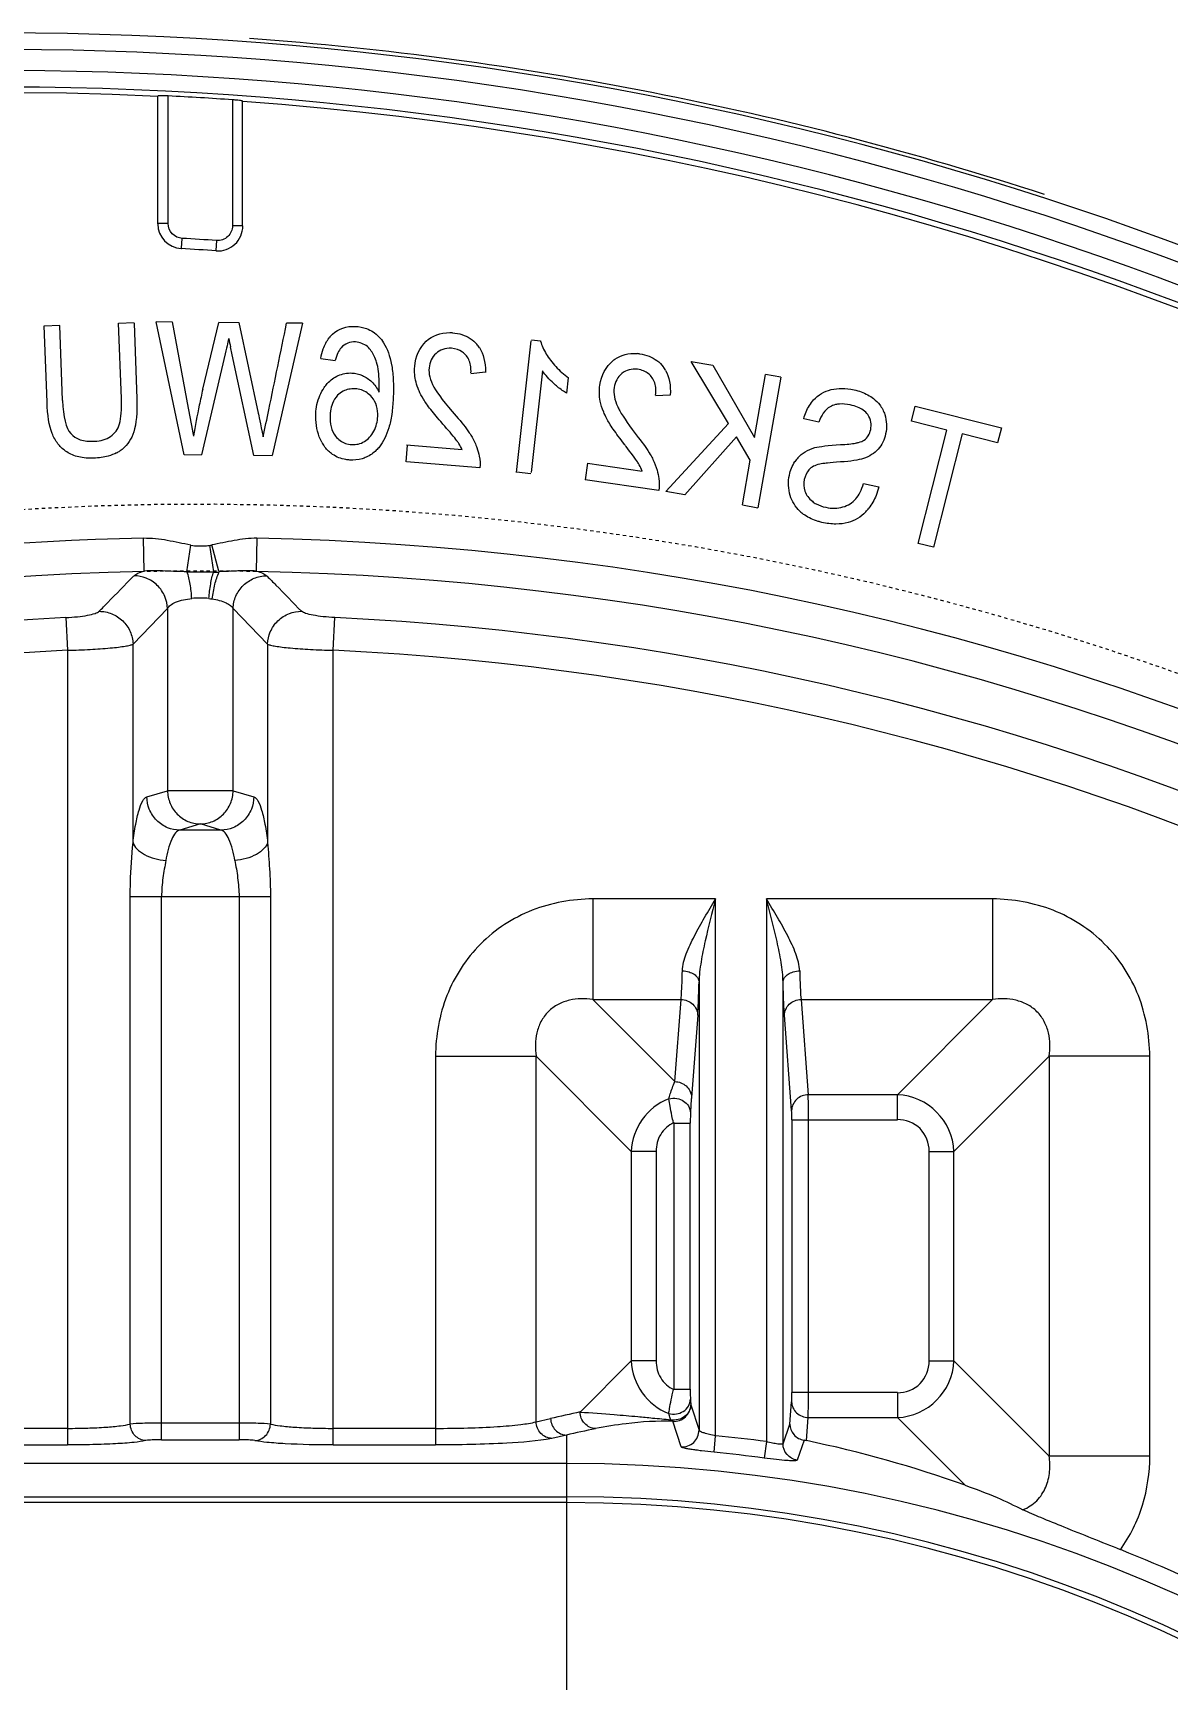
# Model space of a CAD drawing. Header units: millimetres. Extents: x 2432 to 4206, y 1282 to 1824.
# Drawn here: x 3836.16 to 3870.48, y 1602.18 to 1651.94 of the extents above; entities that cross this region are included whole.
import ezdxf

# ---------------------------------------------------------------- set-up
doc = ezdxf.new("R2010")
doc.units = ezdxf.units.MM
doc.linetypes.add('HIDDEN', pattern=[0.2, 0.1, -0.1])
doc.layers.add('21', color=7, linetype='Continuous')

msp = doc.modelspace()

# ---------------------------------------------------------------- linework, layer by layer
at = {"layer": '21', "color": 7, "linetype": 'Continuous'}
for p, q in [((3839.935, 1650.03), (3839.946, 1650.041)), ((3839.935, 1646.178), (3839.935, 1650.03)), ((3840.246, 1646.189), (3840.246, 1650.041)), ((3842.189, 1649.924), (3842.189, 1646.124)), ((3842.489, 1646.124), (3842.489, 1649.888)), ((3842.5, 1649.875), (3842.489, 1649.888)), ((3839.946, 1646.189), (3839.935, 1646.178)), ((3840.246, 1646.189), (3839.946, 1646.189)), ((3840.653, 1645.441), (3840.67, 1645.74)), ((3842.489, 1646.124), (3842.189, 1646.124)), ((3842.5, 1646.111), (3842.489, 1646.124)), ((3840.641, 1645.43), (3840.653, 1645.441)), ((3841.709, 1645.675), (3841.689, 1645.376)), ((3841.689, 1645.376), (3841.7, 1645.364)), ((3839.523, 1635.695), (3839.504, 1636.685)), ((3840.814, 1635.673), (3840.928, 1636.478)), ((3841.621, 1635.673), (3841.507, 1636.474)), ((3841.777, 1635.69), (3841.567, 1636.49)), ((3842.912, 1635.695), (3842.931, 1636.684)), ((3839.198, 1635.538), (3839.215, 1635.555)), ((3843.22, 1635.555), (3843.237, 1635.538)), ((3837.158, 1634.291), (3837.206, 1633.303)), ((3840.228, 1634.565), (3839.185, 1633.491)), ((3840.228, 1634.565), (3840.228, 1629.062)), ((3842.207, 1629.062), (3842.207, 1634.565)), ((3843.25, 1633.491), (3842.207, 1634.565)), ((3845.229, 1633.303), (3845.277, 1634.291)), ((3837.206, 1633.303), (3837.206, 1609.308)), ((3839.185, 1627.501), (3839.185, 1633.491)), ((3843.25, 1633.491), (3843.25, 1627.501)), ((3845.229, 1609.308), (3845.229, 1633.303)), ((3839.604, 1628.877), (3840.228, 1629.062)), ((3842.207, 1629.062), (3840.228, 1629.062)), ((3842.207, 1629.062), (3842.831, 1628.877)), ((3841.218, 1628.059), (3840.594, 1627.873)), ((3841.841, 1627.873), (3840.594, 1627.873)), ((3841.841, 1627.873), (3841.218, 1628.059)), ((3839.101, 1609.941), (3839.101, 1625.866)), ((3839.101, 1625.866), (3843.334, 1625.866)), ((3840.049, 1609.466), (3840.049, 1625.866)), ((3842.387, 1625.866), (3842.387, 1609.466)), ((3843.334, 1625.866), (3843.334, 1609.941)), ((3853.07, 1625.797), (3853.07, 1622.757)), ((3856.782, 1625.797), (3853.07, 1625.797)), ((3856.782, 1609.587), (3856.782, 1625.797)), ((3858.316, 1625.797), (3858.316, 1609.409)), ((3865.143, 1625.797), (3858.316, 1625.797)), ((3865.143, 1625.797), (3865.143, 1622.757)), ((3856.28, 1623.283), (3856.28, 1609.752)), ((3858.818, 1609.342), (3858.818, 1623.283)), ((3853.07, 1622.757), (3855.549, 1620.278)), ((3853.07, 1622.757), (3855.737, 1622.757)), ((3855.549, 1620.278), (3855.737, 1622.757)), ((3859.36, 1622.757), (3859.579, 1619.884)), ((3859.36, 1622.757), (3865.143, 1622.757)), ((3862.27, 1619.884), (3865.143, 1622.757)), ((3856.24, 1622.281), (3856.051, 1619.803)), ((3859.076, 1619.408), (3858.858, 1622.281)), ((3848.319, 1621.046), (3848.319, 1609.308)), ((3848.319, 1621.046), (3851.36, 1621.046)), ((3851.36, 1610.006), (3851.36, 1621.046)), ((3854.233, 1618.173), (3851.36, 1621.046)), ((3866.853, 1621.046), (3863.98, 1618.173)), ((3866.853, 1621.046), (3866.853, 1608.974)), ((3869.894, 1621.046), (3866.853, 1621.046)), ((3869.894, 1608.974), (3869.894, 1621.046)), ((3862.27, 1619.884), (3859.579, 1619.884)), ((3862.27, 1619.123), (3862.27, 1619.884)), ((3855.514, 1619.041), (3855.514, 1610.979)), ((3855.514, 1619.027), (3856.016, 1619.027)), ((3856.016, 1610.993), (3856.016, 1619.027)), ((3859.082, 1619.123), (3859.082, 1610.897)), ((3859.082, 1619.123), (3862.27, 1619.123)), ((3859.584, 1610.897), (3859.584, 1619.123)), ((3854.233, 1618.173), (3854.233, 1611.847)), ((3854.993, 1618.173), (3854.233, 1618.173)), ((3854.993, 1611.847), (3854.993, 1618.173)), ((3863.22, 1618.173), (3863.22, 1611.847)), ((3863.22, 1618.173), (3863.98, 1618.173)), ((3863.98, 1611.847), (3863.98, 1618.173)), ((3852.687, 1610.301), (3854.233, 1611.847)), ((3854.993, 1611.847), (3854.233, 1611.847)), ((3863.22, 1611.847), (3863.98, 1611.847)), ((3863.98, 1611.847), (3866.853, 1608.974)), ((3855.514, 1610.993), (3856.016, 1610.993)), ((3862.27, 1610.897), (3859.082, 1610.897)), ((3862.27, 1610.897), (3862.27, 1610.137)), ((3856.031, 1610.521), (3856.28, 1609.752)), ((3859.025, 1609.941), (3859.076, 1610.612)), ((3842.387, 1609.967), (3840.049, 1609.967)), ((3851.36, 1610.006), (3851.797, 1610.106)), ((3855.739, 1609.253), (3855.493, 1610.022)), ((3858.818, 1609.342), (3859.025, 1609.941)), ((3859.526, 1609.438), (3859.579, 1610.137)), ((3859.579, 1610.137), (3862.27, 1610.137)), ((3864.315, 1608.091), (3862.27, 1610.137)), ((3837.206, 1609.809), (3834.116, 1609.809)), ((3840.048, 1609.466), (3842.387, 1609.466)), ((3848.319, 1609.809), (3845.229, 1609.809)), ((3852.273, 1609.606), (3851.835, 1609.506)), ((3852.273, 1609.606), (3852.273, 1598.833)), ((3856.733, 1609.088), (3856.782, 1609.587)), ((3858.316, 1609.409), (3858.25, 1608.913)), ((3859.452, 1609.451), (3859.244, 1608.847)), ((3834.113, 1609.308), (3837.206, 1609.308)), ((3845.229, 1609.308), (3848.319, 1609.308)), ((3869.894, 1608.974), (3866.853, 1608.974)), ((3852.273, 1608.75), (3808.053, 1608.75)), ((3808.053, 1607.745), (3852.273, 1607.745)), ((3852.273, 1607.566), (3808.053, 1607.566))]:
    msp.add_line(p, q, dxfattribs=at)
at = {"layer": '21', "color": 2, "linetype": 'Continuous'}
for p, q in [((3840.37, 1643.214), (3839.884, 1643.219)), ((3840.729, 1639.208), (3839.885, 1643.217)), ((3840.37, 1643.217), (3840.849, 1640.618)), ((3841.291, 1641.188), (3841.777, 1643.198)), ((3842.38, 1643.195), (3841.777, 1643.201)), ((3842.38, 1643.198), (3842.963, 1640.468)), ((3836.975, 1643.109), (3836.506, 1643.093)), ((3836.588, 1640.798), (3836.506, 1643.101)), ((3837.056, 1640.841), (3836.975, 1643.109)), ((3839.219, 1643.19), (3838.75, 1643.173)), ((3838.832, 1640.905), (3838.75, 1643.182)), ((3839.219, 1643.182), (3839.301, 1640.896)), ((3844.307, 1643.178), (3843.384, 1639.187)), ((3844.306, 1643.176), (3843.823, 1643.181)), ((3841.967, 1642.251), (3841.253, 1639.208)), ((3842.18, 1642.221), (3842.127, 1642.468)), ((3842.829, 1639.187), (3842.18, 1642.221)), ((3850.766, 1638.667), (3851.214, 1642.65)), ((3851.495, 1642.634), (3851.216, 1642.665)), ((3844.856, 1642.116), (3845.289, 1642.055)), ((3849.39, 1641.665), (3849.831, 1641.708)), ((3851.551, 1641.738), (3851.206, 1638.667)), ((3857.166, 1640.154), (3856.046, 1642.028)), ((3856.046, 1642.028), (3856.692, 1641.913)), ((3856.692, 1641.913), (3857.951, 1639.73)), ((3852.283, 1641.063), (3852.336, 1641.534)), ((3857.951, 1639.73), (3858.289, 1641.63)), ((3858.751, 1641.547), (3858.051, 1637.609)), ((3858.751, 1641.547), (3858.289, 1641.63)), ((3854.967, 1640.996), (3855.409, 1641.013)), ((3859.903, 1640.195), (3859.445, 1640.294)), ((3862.697, 1640.222), (3862.812, 1640.678)), ((3863.769, 1639.951), (3862.697, 1640.222)), ((3862.812, 1640.678), (3865.411, 1640.02)), ((3855.281, 1638.102), (3857.166, 1640.154)), ((3857.408, 1639.749), (3855.85, 1638)), ((3857.829, 1639.043), (3857.408, 1639.749)), ((3862.903, 1636.529), (3863.769, 1639.951)), ((3864.224, 1639.836), (3863.358, 1636.414)), ((3865.296, 1639.564), (3864.224, 1639.836)), ((3865.411, 1640.02), (3865.296, 1639.564)), ((3840.729, 1639.211), (3841.252, 1639.206)), ((3847.465, 1639.5), (3847.424, 1638.992)), ((3847.445, 1639.502), (3849.125, 1639.365)), ((3842.829, 1639.19), (3843.383, 1639.185)), ((3849.661, 1638.81), (3847.445, 1638.99)), ((3852.914, 1638.953), (3852.842, 1638.448)), ((3852.914, 1638.953), (3854.562, 1638.716)), ((3857.589, 1637.691), (3857.829, 1639.043)), ((3850.769, 1638.69), (3851.203, 1638.642)), ((3855.065, 1638.13), (3852.842, 1638.448)), ((3861.251, 1638.338), (3861.709, 1638.239)), ((3855.85, 1638), (3855.281, 1638.102)), ((3857.589, 1637.691), (3858.051, 1637.609)), ((3863.358, 1636.414), (3862.903, 1636.529))]:
    msp.add_line(p, q, dxfattribs=at)
at = {"layer": '21', "color": 7, "linetype": 'Continuous'}
for centre, radius, start, end in [((3835.188, 1549.886), 102.057, 14.96291, 151.82661), ((3835.188, 1549.886), 102.168, 72.02597, 85.77901), ((3835.188, 1549.886), 101.558, 14.96291, 151.63947), ((3835.188, 1549.886), 100.92, 15.05965, 151.44394), ((3835.188, 1549.886), 100.421, 15.05965, 151.60566), ((3835.188, 1549.886), 100.256, 87.28587, 137.0506), ((3835.188, 1549.886), 100.283, 85.99645, 87.10867), ((3835.188, 1549.886), 100.256, 42.93433, 85.81719), ((3840.683, 1646.178), 0.748, 179.9523, 266.7793), ((3835.188, 1549.886), 96.011, 86.10514, 86.72666), ((3841.752, 1646.111), 0.749, 266.0586, 0.0387), ((3835.188, 1549.886), 95.7, 86.09788, 86.73307), ((3841.218, 1549.886), 86.816, 91.13101, 151.13064), ((3841.218, 1549.886), 86.815, 1.1311, 88.87139), ((3841.218, 1549.886), 85.811, 91.12889, 269.34896), ((3841.264, 1656.398), 20.73, 268.7573, 268.9958), ((3841.219, 1653.766), 18.097, 268.9914, 271.0015), ((3841.193, 1655.126), 19.458, 271.008, 271.2612), ((3841.588, 1638.786), 3.129, 270.6668, 271.9446), ((3841.59, 1638.7), 3.042, 271.9477, 273.6227), ((3841.218, 1549.886), 85.811, 1.129, 88.87112), ((3841.213, 1632.249), 2.631, 84.2466, 89.8969), ((3841.218, 1549.886), 84.503, 92.75328, 175.97781), ((3841.218, 1549.886), 84.503, 2.75434, 87.24672), ((3841.218, 1549.886), 83.513, 92.75328, 175.96569), ((3841.218, 1549.886), 83.513, 2.75328, 87.24672), ((3862.188, 1618.092), 1.794, 2.5951, 87.4056), ((3856.02, 1618.097), 1.788, 111.4748, 177.5612), ((3856.02, 1611.923), 1.788, 182.4416, 248.5209), ((3862.188, 1611.928), 1.794, 272.5946, 357.4056), ((3885.178, 1612.298), 29.202, 183.1511, 183.4877), ((3863.371, 1561.653), 49.813, 102.3852, 103.4352), ((3863.375, 1561.557), 49.314, 101.9635, 103.0111), ((3852.273, 1563.956), 45.853, 82.4269, 84.356), ((3859.21, 1607.916), 1.554, 78.2741, 81.0571), ((3852.243, 1574.344), 35.842, 70.3158, 78.2759), ((3852.273, 1563.956), 45.352, 82.427, 84.356), ((3852.273, 1563.956), 44.794, 0, 90), ((3852.273, 1563.956), 43.789, 0, 90), ((3852.273, 1563.956), 43.61, 0, 90), ((3852.273, 1563.956), 45.389, 57.3675, 68.363)]:
    msp.add_arc(centre, radius, start, end, dxfattribs=at)
at = {"layer": '21', "color": 2, "linetype": 'Continuous'}
for centre, radius, start, end in [((3892.78, 1653.363), 51.811, 191.8596, 192.1388), ((3845.901, 1642.113), 1.009, 133.2436, 141.8316), ((3848.731, 1641.593), 1.301, 85.5897, 88.8664), ((3848.838, 1641.927), 0.958, 32.398, 40.2546), ((3854.304, 1640.966), 1.3, 82.095, 85.3733), ((3853.652, 1643.428), 2.306, 216.3446, 222.5506), ((3854.437, 1641.291), 0.954, 29.1505, 36.9592), ((3865.11, 1635.657), 24.451, 168.0742, 170.3244), ((3872.983, 1634.028), 32.49, 167.2698, 168.1329), ((3845.87, 1640.52), 0.678, 55.4888, 71.8401), ((4100.477, 1688.327), 263.975, 190.41232, 190.60042), ((3838.204, 1640.169), 1.026, 298.2131, 304.5564), ((3838.183, 1640.231), 1.089, 303.5933, 309.4013), ((3845.926, 1640.15), 1.183, 208.1591, 214.9733), ((3847.075, 1638.288), 2.319, 32.774, 35.3866), ((3852.624, 1637.875), 2.115, 29.0222, 31.8794), ((3860.021, 1638.439), 1.014, 138.2208, 146.511), ((3860.094, 1638.313), 1.116, 226.6252, 230.2181), ((3860.096, 1638.286), 1.096, 229.2269, 235.6296), ((3860.3, 1638.452), 1.402, 316.3757, 319.5479), ((3860.201, 1638.525), 1.525, 319.8902, 322.2668)]:
    msp.add_arc(centre, radius, start, end, dxfattribs=at)
at = {"layer": '21', "color": 8, "linetype": 'HIDDEN'}
for radius, start, end in [(87.821, 218.45894, 155.70987), (85.811, 88.87112, 91.12889)]:
    msp.add_arc((3841.218, 1549.886), radius, start, end, dxfattribs=at)
at = {"layer": '21', "color": 7, "linetype": 'Continuous'}
for points, knots in [([(3840.246, 1650.041), (3840.209, 1650.043), (3840.14, 1650.046), (3840.059, 1650.047), (3840.005, 1650.047), (3839.977, 1650.046), (3839.959, 1650.044), (3839.949, 1650.043), (3839.946, 1650.041)], [0, 0, 0, 0, 0.370047, 0.688317, 0.812737, 0.907902, 0.970837, 1, 1, 1, 1]), ([(3842.489, 1649.888), (3842.487, 1649.89), (3842.477, 1649.892), (3842.447, 1649.899), (3842.386, 1649.906), (3842.295, 1649.916), (3842.226, 1649.921), (3842.189, 1649.924)], [0, 0, 0, 0, 0.030172, 0.093973, 0.314136, 0.631541, 1, 1, 1, 1]), ([(3840.67, 1645.74), (3840.559, 1645.749), (3840.333, 1645.846), (3840.249, 1646.078), (3840.246, 1646.189)], [0, 0, 0, 0, 0.5, 1, 1, 1, 1]), ([(3842.189, 1646.124), (3842.187, 1646.063), (3842.163, 1645.94), (3842.056, 1645.785), (3841.894, 1645.689), (3841.77, 1645.673), (3841.709, 1645.675)], [0, 0, 0, 0, 0.249892, 0.500004, 0.750098, 1, 1, 1, 1]), ([(3840.928, 1636.478), (3840.811, 1636.503), (3840.575, 1636.548), (3840.222, 1636.622), (3839.865, 1636.675), (3839.624, 1636.683), (3839.504, 1636.685)], [0, 0, 0, 0, 0.24995, 0.50005, 0.749879, 1, 1, 1, 1]), ([(3840.928, 1636.474), (3841.084, 1636.451), (3841.299, 1636.445), (3841.509, 1636.473), (3841.562, 1636.482)], [0, 0, 0, 0, 0.746009, 1, 1, 1, 1]), ([(3842.928, 1636.685), (3842.812, 1636.686), (3842.581, 1636.674), (3842.24, 1636.62), (3841.901, 1636.552), (3841.674, 1636.508), (3841.562, 1636.484)], [0, 0, 0, 0, 0.250029, 0.5, 0.750041, 1, 1, 1, 1]), ([(3838.16, 1634.48), (3838.248, 1634.568), (3838.595, 1634.919), (3838.937, 1635.276), (3839.198, 1635.538)], [0, 0, 0, 0, 0.251109, 1, 1, 1, 1]), ([(3839.215, 1635.554), (3839.247, 1635.586), (3839.35, 1635.642), (3839.457, 1635.677), (3839.523, 1635.695)], [0, 0, 0, 0, 0.395356, 1, 1, 1, 1]), ([(3840.228, 1634.565), (3840.224, 1634.688), (3840.166, 1634.948), (3839.938, 1635.281), (3839.6, 1635.502), (3839.339, 1635.553), (3839.215, 1635.554)], [0, 0, 0, 0, 0.239182, 0.500009, 0.76083, 1, 1, 1, 1]), ([(3840.814, 1635.673), (3840.596, 1635.681), (3840.166, 1635.693), (3839.735, 1635.714), (3839.523, 1635.695)], [0, 0, 0, 0, 0.506921, 1, 1, 1, 1]), ([(3840.959, 1634.867), (3840.951, 1635.013), (3840.923, 1635.285), (3840.861, 1635.554), (3840.814, 1635.673)], [0, 0, 0, 0, 0.532788, 1, 1, 1, 1]), ([(3841.476, 1634.867), (3841.486, 1635.015), (3841.522, 1635.286), (3841.578, 1635.556), (3841.621, 1635.673)], [0, 0, 0, 0, 0.542545, 1, 1, 1, 1]), ([(3841.579, 1634.853), (3841.595, 1635.002), (3841.645, 1635.277), (3841.728, 1635.546), (3841.783, 1635.664)], [0, 0, 0, 0, 0.536206, 1, 1, 1, 1]), ([(3842.912, 1635.695), (3842.725, 1635.712), (3842.347, 1635.699), (3841.97, 1635.683), (3841.779, 1635.677)], [0, 0, 0, 0, 0.495229, 1, 1, 1, 1]), ([(3842.207, 1634.565), (3842.211, 1634.694), (3842.271, 1634.953), (3842.499, 1635.28), (3842.83, 1635.5), (3843.091, 1635.554), (3843.22, 1635.555)], [0, 0, 0, 0, 0.248926, 0.499872, 0.750878, 1, 1, 1, 1]), ([(3842.912, 1635.695), (3842.978, 1635.677), (3843.086, 1635.642), (3843.189, 1635.586), (3843.22, 1635.554)], [0, 0, 0, 0, 0.604724, 1, 1, 1, 1]), ([(3843.237, 1635.538), (3843.324, 1635.45), (3843.672, 1635.099), (3844.014, 1634.743), (3844.275, 1634.48)], [0, 0, 0, 0, 0.250988, 1, 1, 1, 1]), ([(3840.228, 1634.565), (3840.246, 1634.604), (3840.323, 1634.68), (3840.563, 1634.807), (3840.792, 1634.849), (3840.959, 1634.867)], [0, 0, 0, 0, 0.160682, 0.382796, 1, 1, 1, 1]), ([(3841.573, 1634.855), (3841.718, 1634.831), (3841.918, 1634.79), (3842.124, 1634.669), (3842.191, 1634.6), (3842.207, 1634.565)], [0, 0, 0, 0, 0.613621, 0.835674, 1, 1, 1, 1]), ([(3837.158, 1634.291), (3837.275, 1634.298), (3837.494, 1634.313), (3837.788, 1634.353), (3837.991, 1634.399), (3838.106, 1634.443), (3838.147, 1634.466), (3838.16, 1634.48)], [0, 0, 0, 0, 0.340166, 0.640086, 0.865372, 0.945555, 1, 1, 1, 1]), ([(3838.16, 1634.48), (3838.29, 1634.481), (3838.554, 1634.43), (3838.89, 1634.21), (3839.121, 1633.882), (3839.181, 1633.621), (3839.185, 1633.491)], [0, 0, 0, 0, 0.249152, 0.500155, 0.751102, 1, 1, 1, 1]), ([(3843.25, 1633.491), (3843.254, 1633.615), (3843.312, 1633.877), (3843.544, 1634.212), (3843.887, 1634.432), (3844.15, 1634.481), (3844.275, 1634.48)], [0, 0, 0, 0, 0.238993, 0.500004, 0.761012, 1, 1, 1, 1]), ([(3845.277, 1634.291), (3845.16, 1634.298), (3844.941, 1634.312), (3844.648, 1634.356), (3844.425, 1634.4), (3844.312, 1634.453), (3844.275, 1634.48)], [0, 0, 0, 0, 0.340713, 0.639648, 0.867112, 1, 1, 1, 1]), ([(3837.206, 1633.303), (3837.436, 1633.308), (3837.867, 1633.324), (3838.381, 1633.359), (3838.731, 1633.397), (3838.931, 1633.424), (3839.077, 1633.453), (3839.157, 1633.476), (3839.185, 1633.491)], [0, 0, 0, 0, 0.345668, 0.649725, 0.774573, 0.876244, 0.951941, 1, 1, 1, 1]), ([(3843.25, 1633.491), (3843.278, 1633.476), (3843.358, 1633.453), (3843.504, 1633.424), (3843.704, 1633.397), (3844.054, 1633.359), (3844.568, 1633.324), (3844.999, 1633.308), (3845.229, 1633.303)], [0, 0, 0, 0, 0.048059, 0.123756, 0.225427, 0.350275, 0.654332, 1, 1, 1, 1]), ([(3839.185, 1627.501), (3839.206, 1627.685), (3839.251, 1628.012), (3839.348, 1628.438), (3839.446, 1628.718), (3839.549, 1628.861), (3839.604, 1628.877)], [0, 0, 0, 0, 0.378592, 0.67678, 0.883002, 1, 1, 1, 1]), ([(3840.594, 1627.873), (3840.471, 1627.874), (3840.211, 1627.927), (3839.877, 1628.152), (3839.657, 1628.49), (3839.605, 1628.752), (3839.604, 1628.877)], [0, 0, 0, 0, 0.238371, 0.497745, 0.758539, 1, 1, 1, 1]), ([(3840.228, 1629.062), (3840.229, 1628.932), (3840.282, 1628.671), (3840.502, 1628.339), (3840.829, 1628.114), (3841.089, 1628.06), (3841.218, 1628.059)], [0, 0, 0, 0, 0.251053, 0.501814, 0.751484, 1, 1, 1, 1]), ([(3841.218, 1628.059), (3841.346, 1628.06), (3841.606, 1628.114), (3841.933, 1628.339), (3842.153, 1628.67), (3842.206, 1628.932), (3842.207, 1629.062)], [0, 0, 0, 0, 0.248098, 0.497744, 0.748707, 1, 1, 1, 1]), ([(3842.831, 1628.877), (3842.83, 1628.752), (3842.779, 1628.49), (3842.558, 1628.152), (3842.224, 1627.927), (3841.964, 1627.874), (3841.841, 1627.873)], [0, 0, 0, 0, 0.241461, 0.502255, 0.761629, 1, 1, 1, 1]), ([(3842.831, 1628.877), (3842.886, 1628.861), (3842.989, 1628.718), (3843.087, 1628.438), (3843.184, 1628.012), (3843.229, 1627.685), (3843.25, 1627.501)], [0, 0, 0, 0, 0.117014, 0.323234, 0.621414, 1, 1, 1, 1]), ([(3840.594, 1627.873), (3840.546, 1627.864), (3840.444, 1627.778), (3840.282, 1627.473), (3840.213, 1627.177), (3840.175, 1626.956)], [0, 0, 0, 0, 0.141812, 0.35358, 1, 1, 1, 1]), ([(3842.26, 1626.956), (3842.222, 1627.177), (3842.153, 1627.473), (3841.991, 1627.778), (3841.889, 1627.864), (3841.841, 1627.873)], [0, 0, 0, 0, 0.646421, 0.858188, 1, 1, 1, 1]), ([(3839.101, 1625.866), (3839.101, 1626.006), (3839.11, 1626.552), (3839.154, 1627.096), (3839.185, 1627.501)], [0, 0, 0, 0, 0.256066, 1, 1, 1, 1]), ([(3839.185, 1627.501), (3839.204, 1627.429), (3839.305, 1627.283), (3839.536, 1627.116), (3839.84, 1627.005), (3840.063, 1626.965), (3840.175, 1626.956)], [0, 0, 0, 0, 0.187254, 0.430152, 0.714254, 1, 1, 1, 1]), ([(3843.25, 1627.501), (3843.231, 1627.431), (3843.133, 1627.286), (3842.905, 1627.119), (3842.599, 1627.006), (3842.374, 1626.965), (3842.26, 1626.956)], [0, 0, 0, 0, 0.183268, 0.423338, 0.708919, 1, 1, 1, 1]), ([(3843.25, 1627.501), (3843.269, 1627.234), (3843.316, 1626.69), (3843.334, 1626.144), (3843.334, 1625.866)], [0, 0, 0, 0, 0.4901, 1, 1, 1, 1]), ([(3840.175, 1626.956), (3840.146, 1626.783), (3840.078, 1626.423), (3840.048, 1626.057), (3840.049, 1625.866)], [0, 0, 0, 0, 0.479401, 1, 1, 1, 1]), ([(3842.26, 1626.956), (3842.274, 1626.872), (3842.309, 1626.7), (3842.348, 1626.433), (3842.376, 1626.153), (3842.387, 1625.962), (3842.387, 1625.866)], [0, 0, 0, 0, 0.23201, 0.479231, 0.737035, 1, 1, 1, 1]), ([(3853.07, 1625.797), (3852.45, 1625.786), (3851.194, 1625.575), (3849.59, 1624.526), (3848.543, 1622.922), (3848.33, 1621.667), (3848.319, 1621.046)], [0, 0, 0, 0, 0.250129, 0.500013, 0.749892, 1, 1, 1, 1]), ([(3855.777, 1623.623), (3855.782, 1623.799), (3855.89, 1624.167), (3856.141, 1624.696), (3856.449, 1625.244), (3856.67, 1625.611), (3856.782, 1625.797)], [0, 0, 0, 0, 0.219135, 0.466725, 0.72998, 1, 1, 1, 1]), ([(3856.782, 1625.797), (3856.673, 1625.374), (3856.507, 1624.745), (3856.335, 1623.907), (3856.282, 1623.489), (3856.28, 1623.283)], [0, 0, 0, 0, 0.510246, 0.759828, 1, 1, 1, 1]), ([(3858.818, 1623.283), (3858.815, 1623.483), (3858.765, 1623.894), (3858.594, 1624.733), (3858.427, 1625.369), (3858.316, 1625.797)], [0, 0, 0, 0, 0.232898, 0.482425, 1, 1, 1, 1]), ([(3859.32, 1623.623), (3859.315, 1623.798), (3859.209, 1624.166), (3858.958, 1624.695), (3858.649, 1625.243), (3858.428, 1625.611), (3858.316, 1625.797)], [0, 0, 0, 0, 0.218151, 0.466111, 0.729739, 1, 1, 1, 1]), ([(3869.894, 1621.046), (3869.883, 1621.667), (3869.672, 1622.923), (3868.623, 1624.526), (3867.019, 1625.574), (3865.763, 1625.787), (3865.143, 1625.797)], [0, 0, 0, 0, 0.250129, 0.500013, 0.749892, 1, 1, 1, 1]), ([(3855.737, 1622.757), (3855.742, 1622.808), (3855.762, 1623.096), (3855.771, 1623.385), (3855.777, 1623.623)], [0, 0, 0, 0, 0.177155, 1, 1, 1, 1]), ([(3855.777, 1623.623), (3855.845, 1623.622), (3855.969, 1623.604), (3856.128, 1623.532), (3856.243, 1623.427), (3856.278, 1623.331), (3856.28, 1623.283)], [0, 0, 0, 0, 0.305938, 0.560937, 0.784377, 1, 1, 1, 1]), ([(3858.818, 1623.283), (3858.819, 1623.331), (3858.855, 1623.427), (3858.97, 1623.532), (3859.129, 1623.604), (3859.253, 1623.622), (3859.32, 1623.623)], [0, 0, 0, 0, 0.215653, 0.439091, 0.694089, 1, 1, 1, 1]), ([(3859.32, 1623.623), (3859.323, 1623.531), (3859.332, 1623.242), (3859.343, 1622.953), (3859.36, 1622.757)], [0, 0, 0, 0, 0.319203, 1, 1, 1, 1]), ([(3853.07, 1622.757), (3852.839, 1622.79), (3852.472, 1622.789), (3852.016, 1622.625), (3851.712, 1622.404), (3851.491, 1622.1), (3851.328, 1621.644), (3851.326, 1621.278), (3851.36, 1621.046)], [0, 0, 0, 0, 0.243803, 0.370665, 0.499993, 0.629321, 0.756201, 1, 1, 1, 1]), ([(3856.24, 1622.281), (3856.244, 1622.34), (3856.264, 1622.674), (3856.273, 1623.008), (3856.28, 1623.283)], [0, 0, 0, 0, 0.176844, 1, 1, 1, 1]), ([(3858.858, 1622.281), (3858.853, 1622.341), (3858.834, 1622.674), (3858.825, 1623.008), (3858.818, 1623.283)], [0, 0, 0, 0, 0.177336, 1, 1, 1, 1]), ([(3866.853, 1621.046), (3866.887, 1621.278), (3866.885, 1621.644), (3866.722, 1622.1), (3866.501, 1622.404), (3866.197, 1622.625), (3865.741, 1622.789), (3865.374, 1622.79), (3865.143, 1622.757)], [0, 0, 0, 0, 0.243803, 0.370664, 0.499992, 0.629321, 0.7562, 1, 1, 1, 1]), ([(3855.737, 1622.757), (3855.864, 1622.756), (3856.124, 1622.659), (3856.239, 1622.403), (3856.24, 1622.281)], [0, 0, 0, 0, 0.509731, 1, 1, 1, 1]), ([(3858.858, 1622.281), (3858.859, 1622.403), (3858.974, 1622.659), (3859.233, 1622.756), (3859.36, 1622.757)], [0, 0, 0, 0, 0.490264, 1, 1, 1, 1]), ([(3855.365, 1619.761), (3855.38, 1619.81), (3855.434, 1619.985), (3855.496, 1620.157), (3855.549, 1620.278)], [0, 0, 0, 0, 0.278726, 1, 1, 1, 1]), ([(3855.549, 1620.278), (3855.671, 1620.277), (3855.864, 1620.205), (3856.019, 1620.001), (3856.051, 1619.87), (3856.051, 1619.803)], [0, 0, 0, 0, 0.486588, 0.733547, 1, 1, 1, 1]), ([(3856.051, 1619.803), (3856.048, 1619.767), (3856.037, 1619.609), (3856.027, 1619.45), (3856.021, 1619.327)], [0, 0, 0, 0, 0.224687, 1, 1, 1, 1]), ([(3859.579, 1619.884), (3859.452, 1619.883), (3859.193, 1619.786), (3859.078, 1619.53), (3859.076, 1619.408)], [0, 0, 0, 0, 0.509737, 1, 1, 1, 1]), ([(3859.584, 1619.123), (3859.584, 1619.205), (3859.582, 1619.458), (3859.582, 1619.712), (3859.579, 1619.884)], [0, 0, 0, 0, 0.322171, 1, 1, 1, 1]), ([(3855.365, 1619.761), (3855.444, 1619.783), (3855.605, 1619.791), (3855.818, 1619.706), (3855.976, 1619.549), (3856.02, 1619.403), (3856.021, 1619.327)], [0, 0, 0, 0, 0.275777, 0.516408, 0.748088, 1, 1, 1, 1]), ([(3855.51, 1619.038), (3855.492, 1619.109), (3855.451, 1619.274), (3855.407, 1619.515), (3855.378, 1619.683), (3855.367, 1619.757)], [0, 0, 0, 0, 0.299105, 0.69704, 1, 1, 1, 1]), ([(3856.021, 1619.327), (3856.02, 1619.311), (3856.016, 1619.21), (3856.016, 1619.11), (3856.016, 1619.027)], [0, 0, 0, 0, 0.167963, 1, 1, 1, 1]), ([(3859.082, 1619.123), (3859.082, 1619.154), (3859.081, 1619.249), (3859.081, 1619.344), (3859.076, 1619.408)], [0, 0, 0, 0, 0.320418, 1, 1, 1, 1]), ([(3855.514, 1619.04), (3855.355, 1618.964), (3855.074, 1618.713), (3854.982, 1618.351), (3854.982, 1618.173)], [0, 0, 0, 0, 0.497429, 1, 1, 1, 1]), ([(3863.231, 1618.173), (3863.231, 1618.419), (3863.037, 1618.941), (3862.516, 1619.134), (3862.27, 1619.135)], [0, 0, 0, 0, 0.499994, 1, 1, 1, 1]), ([(3854.982, 1611.847), (3854.982, 1611.669), (3855.074, 1611.307), (3855.355, 1611.056), (3855.514, 1610.981)], [0, 0, 0, 0, 0.502571, 1, 1, 1, 1]), ([(3862.27, 1610.886), (3862.516, 1610.886), (3863.037, 1611.079), (3863.231, 1611.601), (3863.231, 1611.847)], [0, 0, 0, 0, 0.499994, 1, 1, 1, 1]), ([(3855.367, 1610.263), (3855.373, 1610.309), (3855.397, 1610.444), (3855.438, 1610.685), (3855.484, 1610.878), (3855.51, 1610.982)], [0, 0, 0, 0, 0.188331, 0.56011, 1, 1, 1, 1]), ([(3856.016, 1610.993), (3856.016, 1610.963), (3856.016, 1610.863), (3856.017, 1610.762), (3856.021, 1610.693)], [0, 0, 0, 0, 0.303818, 1, 1, 1, 1]), ([(3859.076, 1610.612), (3859.078, 1610.626), (3859.081, 1610.721), (3859.082, 1610.816), (3859.082, 1610.897)], [0, 0, 0, 0, 0.154911, 1, 1, 1, 1]), ([(3859.579, 1610.137), (3859.579, 1610.175), (3859.582, 1610.429), (3859.583, 1610.682), (3859.584, 1610.897)], [0, 0, 0, 0, 0.152581, 1, 1, 1, 1]), ([(3855.365, 1610.259), (3855.439, 1610.238), (3855.593, 1610.229), (3855.811, 1610.308), (3855.976, 1610.469), (3856.02, 1610.62), (3856.021, 1610.693)], [0, 0, 0, 0, 0.256733, 0.500432, 0.757183, 1, 1, 1, 1]), ([(3856.031, 1610.522), (3856.03, 1610.454), (3855.994, 1610.314), (3855.85, 1610.151), (3855.648, 1610.059), (3855.497, 1610.055), (3855.425, 1610.068)], [0, 0, 0, 0, 0.239236, 0.48623, 0.7416, 1, 1, 1, 1]), ([(3855.493, 1610.022), (3855.626, 1610.013), (3855.912, 1610.11), (3856.03, 1610.389), (3856.031, 1610.522)], [0, 0, 0, 0, 0.5005, 1, 1, 1, 1]), ([(3859.076, 1610.612), (3859.078, 1610.49), (3859.193, 1610.234), (3859.452, 1610.138), (3859.579, 1610.137)], [0, 0, 0, 0, 0.490263, 1, 1, 1, 1]), ([(3837.206, 1609.809), (3837.409, 1609.81), (3837.797, 1609.816), (3838.332, 1609.84), (3838.761, 1609.879), (3839.006, 1609.914), (3839.101, 1609.941)], [0, 0, 0, 0, 0.320625, 0.611046, 0.844383, 1, 1, 1, 1]), ([(3840.049, 1609.967), (3839.855, 1609.967), (3839.539, 1609.962), (3839.223, 1609.954), (3839.101, 1609.941)], [0, 0, 0, 0, 0.612308, 1, 1, 1, 1]), ([(3839.575, 1609.44), (3839.454, 1609.443), (3839.203, 1609.56), (3839.104, 1609.815), (3839.101, 1609.941)], [0, 0, 0, 0, 0.490448, 1, 1, 1, 1]), ([(3843.334, 1609.941), (3843.212, 1609.954), (3842.896, 1609.962), (3842.58, 1609.967), (3842.387, 1609.967)], [0, 0, 0, 0, 0.387644, 1, 1, 1, 1]), ([(3842.86, 1609.44), (3842.981, 1609.443), (3843.233, 1609.56), (3843.331, 1609.815), (3843.334, 1609.941)], [0, 0, 0, 0, 0.490456, 1, 1, 1, 1]), ([(3843.334, 1609.941), (3843.429, 1609.913), (3843.674, 1609.879), (3844.103, 1609.84), (3844.638, 1609.815), (3845.026, 1609.81), (3845.229, 1609.809)], [0, 0, 0, 0, 0.155562, 0.388929, 0.679678, 1, 1, 1, 1]), ([(3848.319, 1609.809), (3848.646, 1609.809), (3849.27, 1609.818), (3850.13, 1609.854), (3850.817, 1609.912), (3851.209, 1609.967), (3851.36, 1610.007)], [0, 0, 0, 0, 0.321727, 0.612868, 0.846032, 1, 1, 1, 1]), ([(3851.835, 1609.506), (3851.714, 1609.509), (3851.462, 1609.625), (3851.363, 1609.881), (3851.36, 1610.006)], [0, 0, 0, 0, 0.490958, 1, 1, 1, 1]), ([(3851.797, 1610.106), (3851.8, 1609.98), (3851.899, 1609.725), (3852.151, 1609.609), (3852.273, 1609.606)], [0, 0, 0, 0, 0.509064, 1, 1, 1, 1]), ([(3853.153, 1609.801), (3853.033, 1609.806), (3852.786, 1609.925), (3852.69, 1610.177), (3852.687, 1610.301)], [0, 0, 0, 0, 0.492009, 1, 1, 1, 1]), ([(3852.687, 1610.301), (3853.031, 1610.28), (3853.613, 1610.237), (3854.343, 1610.174), (3854.912, 1610.118), (3855.243, 1610.089), (3855.425, 1610.068)], [0, 0, 0, 0, 0.376102, 0.636911, 0.799626, 1, 1, 1, 1]), ([(3855.493, 1610.022), (3855.021, 1610.038), (3854.234, 1609.986), (3853.458, 1609.865), (3853.153, 1609.801)], [0, 0, 0, 0, 0.602592, 1, 1, 1, 1]), ([(3855.425, 1610.068), (3855.42, 1610.084), (3855.399, 1610.147), (3855.379, 1610.211), (3855.365, 1610.259)], [0, 0, 0, 0, 0.241296, 1, 1, 1, 1]), ([(3855.493, 1610.022), (3855.487, 1610.023), (3855.461, 1610.033), (3855.439, 1610.052), (3855.425, 1610.068)], [0, 0, 0, 0, 0.224853, 1, 1, 1, 1]), ([(3859.025, 1609.941), (3859.026, 1609.827), (3859.114, 1609.589), (3859.337, 1609.469), (3859.451, 1609.451)], [0, 0, 0, 0, 0.496575, 1, 1, 1, 1]), ([(3839.575, 1609.44), (3839.457, 1609.415), (3839.151, 1609.374), (3838.615, 1609.34), (3837.944, 1609.313), (3837.46, 1609.308), (3837.206, 1609.308)], [0, 0, 0, 0, 0.151879, 0.38884, 0.679029, 1, 1, 1, 1]), ([(3840.048, 1609.466), (3839.952, 1609.466), (3839.794, 1609.461), (3839.635, 1609.453), (3839.575, 1609.44)], [0, 0, 0, 0, 0.61167, 1, 1, 1, 1]), ([(3842.86, 1609.44), (3842.8, 1609.453), (3842.641, 1609.461), (3842.483, 1609.466), (3842.387, 1609.466)], [0, 0, 0, 0, 0.388329, 1, 1, 1, 1]), ([(3845.229, 1609.308), (3844.745, 1609.309), (3844.078, 1609.321), (3843.288, 1609.376), (3842.982, 1609.416), (3842.86, 1609.44)], [0, 0, 0, 0, 0.611045, 0.843068, 1, 1, 1, 1]), ([(3851.835, 1609.506), (3851.389, 1609.419), (3850.213, 1609.335), (3849.039, 1609.308), (3848.319, 1609.308)], [0, 0, 0, 0, 0.386916, 1, 1, 1, 1]), ([(3855.739, 1609.253), (3855.873, 1609.243), (3856.16, 1609.339), (3856.279, 1609.619), (3856.28, 1609.752)], [0, 0, 0, 0, 0.500504, 1, 1, 1, 1]), ([(3856.782, 1609.587), (3856.719, 1609.6), (3856.602, 1609.625), (3856.445, 1609.664), (3856.343, 1609.697), (3856.282, 1609.733), (3856.28, 1609.752)], [0, 0, 0, 0, 0.360629, 0.671586, 0.88991, 1, 1, 1, 1]), ([(3858.818, 1609.342), (3858.817, 1609.337), (3858.8, 1609.329), (3858.75, 1609.326), (3858.645, 1609.336), (3858.493, 1609.365), (3858.377, 1609.392), (3858.316, 1609.409)], [0, 0, 0, 0, 0.030525, 0.090666, 0.307704, 0.62808, 1, 1, 1, 1]), ([(3856.733, 1609.088), (3856.607, 1609.101), (3856.425, 1609.121), (3856.194, 1609.151), (3856.046, 1609.172), (3855.925, 1609.193), (3855.831, 1609.213), (3855.775, 1609.231), (3855.742, 1609.244), (3855.739, 1609.253)], [0, 0, 0, 0, 0.373718, 0.543157, 0.692369, 0.816021, 0.910094, 0.971489, 1, 1, 1, 1]), ([(3859.243, 1608.847), (3859.237, 1608.84), (3859.207, 1608.833), (3859.15, 1608.829), (3859.058, 1608.83), (3858.878, 1608.841), (3858.604, 1608.87), (3858.373, 1608.897), (3858.249, 1608.913)], [0, 0, 0, 0, 0.028146, 0.085061, 0.176098, 0.300434, 0.627712, 1, 1, 1, 1]), ([(3859.244, 1608.847), (3859.128, 1608.865), (3858.904, 1608.988), (3858.818, 1609.227), (3858.818, 1609.342)], [0, 0, 0, 0, 0.504015, 1, 1, 1, 1]), ([(3866.064, 1607.352), (3866.217, 1607.415), (3866.503, 1607.6), (3866.778, 1608.023), (3866.889, 1608.5), (3866.875, 1608.82), (3866.853, 1608.974)], [0, 0, 0, 0, 0.255335, 0.510436, 0.759093, 1, 1, 1, 1]), ([(3869.008, 1606.146), (3869.3, 1606.552), (3869.75, 1607.468), (3869.894, 1608.474), (3869.894, 1608.974)], [0, 0, 0, 0, 0.499864, 1, 1, 1, 1]), ([(3864.315, 1608.091), (3864.64, 1607.975), (3865.237, 1607.76), (3865.803, 1607.476), (3866.064, 1607.352)], [0, 0, 0, 0, 0.544649, 1, 1, 1, 1]), ([(3869.008, 1606.146), (3868.44, 1606.372), (3867.637, 1606.689), (3866.655, 1607.091), (3866.241, 1607.268), (3866.064, 1607.352)], [0, 0, 0, 0, 0.576142, 0.814605, 1, 1, 1, 1])]:
    msp.add_open_spline(points, degree=3, knots=knots, dxfattribs=at)
at = {"layer": '21', "color": 2, "linetype": 'Continuous'}
for points in [[(3842.074, 1642.715), (3842.061, 1642.656), (3842.026, 1642.502), (3841.967, 1642.251)], [(3844.927, 1642.402), (3844.972, 1642.529), (3845.032, 1642.641), (3845.108, 1642.737)], [(3845.21, 1642.848), (3845.395, 1643.017), (3845.623, 1643.097), (3845.9, 1643.084)], [(3845.9, 1643.084), (3846.02, 1643.077), (3846.131, 1643.055), (3846.234, 1643.017)], [(3846.234, 1643.017), (3846.376, 1642.965), (3846.501, 1642.883), (3846.609, 1642.77)], [(3846.609, 1642.77), (3846.662, 1642.716), (3846.711, 1642.655), (3846.755, 1642.587)], [(3848.831, 1642.89), (3848.935, 1642.882), (3849.031, 1642.863), (3849.12, 1642.835)], [(3849.12, 1642.835), (3849.301, 1642.778), (3849.452, 1642.681), (3849.569, 1642.546)], [(3844.856, 1642.116), (3844.872, 1642.219), (3844.896, 1642.314), (3844.927, 1642.402)], [(3845.47, 1642.439), (3845.395, 1642.359), (3845.336, 1642.229), (3845.289, 1642.055)], [(3845.903, 1642.613), (3845.735, 1642.619), (3845.589, 1642.561), (3845.47, 1642.439)], [(3846.269, 1642.473), (3846.16, 1642.556), (3846.036, 1642.603), (3845.903, 1642.613)], [(3846.381, 1642.338), (3846.346, 1642.388), (3846.309, 1642.433), (3846.269, 1642.473)], [(3846.543, 1641.999), (3846.499, 1642.131), (3846.445, 1642.244), (3846.381, 1642.338)], [(3846.755, 1642.587), (3846.866, 1642.412), (3846.945, 1642.189), (3846.994, 1641.922)], [(3849.132, 1642.308), (3849.041, 1642.371), (3848.93, 1642.409), (3848.8, 1642.421)], [(3849.255, 1642.195), (3849.219, 1642.239), (3849.178, 1642.277), (3849.132, 1642.308)], [(3851.668, 1642.248), (3851.705, 1642.187), (3851.747, 1642.124), (3851.795, 1642.061)], [(3853.74, 1642.092), (3853.922, 1642.22), (3854.15, 1642.283), (3854.409, 1642.262)], [(3854.483, 1642.254), (3854.587, 1642.238), (3854.682, 1642.214), (3854.769, 1642.18)], [(3846.6, 1641.718), (3846.587, 1641.826), (3846.568, 1641.919), (3846.543, 1641.999)], [(3846.62, 1641.417), (3846.617, 1641.527), (3846.611, 1641.627), (3846.6, 1641.718)], [(3849.386, 1641.863), (3849.37, 1641.992), (3849.327, 1642.102), (3849.255, 1642.195)], [(3849.392, 1641.686), (3849.395, 1641.749), (3849.393, 1641.807), (3849.386, 1641.863)], [(3851.954, 1641.868), (3852.067, 1641.745), (3852.194, 1641.633), (3852.336, 1641.534)], [(3854.424, 1641.787), (3854.242, 1641.81), (3854.084, 1641.77), (3853.952, 1641.664)], [(3854.75, 1641.654), (3854.663, 1641.722), (3854.554, 1641.767), (3854.424, 1641.787)], [(3854.769, 1642.18), (3854.947, 1642.112), (3855.091, 1642.007), (3855.2, 1641.865)], [(3855.27, 1641.756), (3855.383, 1641.555), (3855.429, 1641.305), (3855.409, 1641.005)], [(3844.741, 1640.721), (3844.783, 1640.915), (3844.859, 1641.092), (3844.961, 1641.239)], [(3845.383, 1641.598), (3845.512, 1641.655), (3845.652, 1641.682), (3845.798, 1641.675)], [(3845.892, 1641.2), (3845.755, 1641.205), (3845.633, 1641.179), (3845.528, 1641.124)], [(3845.798, 1641.675), (3845.907, 1641.669), (3846.012, 1641.643), (3846.112, 1641.599)], [(3846.112, 1641.599), (3846.162, 1641.577), (3846.211, 1641.551), (3846.26, 1641.519)], [(3846.26, 1641.519), (3846.357, 1641.455), (3846.442, 1641.371), (3846.515, 1641.268)], [(3846.515, 1641.268), (3846.551, 1641.217), (3846.585, 1641.162), (3846.616, 1641.102)], [(3846.616, 1641.102), (3846.62, 1641.215), (3846.622, 1641.32), (3846.62, 1641.417)], [(3848.148, 1641.557), (3848.172, 1641.457), (3848.213, 1641.355), (3848.272, 1641.252)], [(3848.272, 1641.252), (3848.386, 1641.046), (3848.609, 1640.752), (3848.946, 1640.37)], [(3852.283, 1641.063), (3852.198, 1641.113), (3852.101, 1641.182), (3852.003, 1641.262)], [(3854.864, 1641.534), (3854.832, 1641.58), (3854.793, 1641.62), (3854.75, 1641.654)], [(3854.975, 1641.194), (3854.967, 1641.324), (3854.931, 1641.437), (3854.864, 1641.534)], [(3860.27, 1641.174), (3860.48, 1641.224), (3860.711, 1641.221), (3860.962, 1641.17)], [(3837.056, 1640.841), (3837.074, 1640.347), (3837.155, 1640.013), (3837.304, 1639.846)], [(3846.082, 1641.164), (3846.022, 1641.184), (3845.959, 1641.196), (3845.892, 1641.2)], [(3846.397, 1640.95), (3846.353, 1641.001), (3846.305, 1641.043), (3846.254, 1641.079)], [(3853.4, 1640.494), (3853.352, 1640.611), (3853.317, 1640.723), (3853.297, 1640.83)], [(3853.723, 1640.96), (3853.741, 1640.861), (3853.776, 1640.757), (3853.827, 1640.652)], [(3854.968, 1641.004), (3854.977, 1641.071), (3854.979, 1641.134), (3854.975, 1641.194)], [(3859.515, 1640.504), (3859.571, 1640.637), (3859.647, 1640.757), (3859.74, 1640.862)], [(3859.74, 1640.862), (3859.881, 1641.017), (3860.058, 1641.122), (3860.27, 1641.174)], [(3860.527, 1640.739), (3860.482, 1640.736), (3860.439, 1640.73), (3860.398, 1640.72)], [(3860.844, 1640.714), (3860.728, 1640.738), (3860.623, 1640.746), (3860.527, 1640.739)], [(3861.239, 1640.554), (3861.14, 1640.623), (3861.008, 1640.677), (3860.844, 1640.714)], [(3860.962, 1641.17), (3861.038, 1641.152), (3861.11, 1641.131), (3861.179, 1641.105)], [(3861.179, 1641.105), (3861.316, 1641.054), (3861.441, 1640.986), (3861.553, 1640.902)], [(3861.553, 1640.902), (3861.624, 1640.846), (3861.685, 1640.783), (3861.737, 1640.714)], [(3842.963, 1640.468), (3842.977, 1640.4), (3843.029, 1640.159), (3843.117, 1639.746)], [(3848.946, 1640.37), (3849.11, 1640.189), (3849.241, 1640.023), (3849.341, 1639.873)], [(3853.488, 1640.309), (3853.455, 1640.372), (3853.425, 1640.434), (3853.4, 1640.494)], [(3853.827, 1640.652), (3853.844, 1640.616), (3853.864, 1640.578), (3853.887, 1640.536)], [(3853.887, 1640.536), (3854, 1640.333), (3854.186, 1640.064), (3854.446, 1639.731)], [(3859.445, 1640.294), (3859.463, 1640.367), (3859.487, 1640.437), (3859.515, 1640.504)], [(3860.033, 1640.467), (3859.981, 1640.392), (3859.938, 1640.301), (3859.903, 1640.195)], [(3861.375, 1640.419), (3861.341, 1640.469), (3861.295, 1640.514), (3861.239, 1640.554)], [(3837.304, 1639.846), (3837.451, 1639.678), (3837.69, 1639.601), (3838.021, 1639.615)], [(3838.021, 1639.615), (3838.213, 1639.62), (3838.377, 1639.67), (3838.507, 1639.763)], [(3845.303, 1639.772), (3845.385, 1639.663), (3845.485, 1639.588), (3845.603, 1639.549)], [(3846.173, 1639.607), (3846.289, 1639.675), (3846.383, 1639.778), (3846.458, 1639.919)], [(3849.341, 1639.873), (3849.373, 1639.825), (3849.402, 1639.779), (3849.427, 1639.734)], [(3849.427, 1639.734), (3849.484, 1639.629), (3849.533, 1639.525), (3849.572, 1639.422)], [(3854.446, 1639.731), (3854.598, 1639.54), (3854.718, 1639.367), (3854.809, 1639.211)], [(3845.614, 1639.061), (3845.469, 1639.084), (3845.33, 1639.137), (3845.209, 1639.22)], [(3845.603, 1639.549), (3845.661, 1639.53), (3845.723, 1639.519), (3845.789, 1639.516)], [(3845.789, 1639.516), (3845.929, 1639.507), (3846.056, 1639.537), (3846.173, 1639.607)], [(3846.533, 1639.341), (3846.49, 1639.299), (3846.445, 1639.262), (3846.398, 1639.23)], [(3849.125, 1639.365), (3849.097, 1639.424), (3849.063, 1639.483), (3849.024, 1639.543)], [(3854.809, 1639.211), (3854.838, 1639.161), (3854.864, 1639.113), (3854.888, 1639.066)], [(3859.265, 1639.115), (3859.392, 1639.253), (3859.564, 1639.357), (3859.779, 1639.422)], [(3859.779, 1639.422), (3859.924, 1639.46), (3860.184, 1639.491), (3860.555, 1639.512)], [(3854.562, 1638.716), (3854.538, 1638.777), (3854.508, 1638.838), (3854.474, 1638.901)], [(3854.888, 1639.066), (3854.939, 1638.959), (3854.98, 1638.852), (3855.012, 1638.746)], [(3861.243, 1639.095), (3861.096, 1639.044), (3860.866, 1639.008), (3860.548, 1638.989)], [(3861.012, 1637.873), (3861.11, 1637.986), (3861.188, 1638.141), (3861.251, 1638.338)], [(3861.709, 1638.239), (3861.688, 1638.148), (3861.66, 1638.062), (3861.628, 1637.98)], [(3859.702, 1637.802), (3859.739, 1637.772), (3859.778, 1637.746), (3859.821, 1637.722)], [(3859.821, 1637.722), (3859.906, 1637.677), (3860.002, 1637.643), (3860.11, 1637.621)], [(3861.628, 1637.98), (3861.57, 1637.837), (3861.497, 1637.707), (3861.407, 1637.592)], [(3859.877, 1637.196), (3859.733, 1637.239), (3859.597, 1637.3), (3859.477, 1637.382)]]:
    msp.add_open_spline(points, degree=3, dxfattribs=at)
for points, knots in [([(3843.117, 1639.746), (3843.172, 1640.015), (3843.413, 1641.163), (3843.644, 1642.306), (3843.822, 1643.178)], [0, 0, 0, 0, 0.238838, 1, 1, 1, 1]), ([(3847.734, 1641.397), (3847.692, 1641.553), (3847.656, 1642.032), (3847.952, 1642.699), (3848.465, 1642.9), (3848.756, 1642.894)], [0, 0, 0, 0, 0.21227, 0.622792, 1, 1, 1, 1]), ([(3848.8, 1642.421), (3848.616, 1642.433), (3848.287, 1642.314), (3848.104, 1641.923), (3848.126, 1641.65), (3848.148, 1641.557)], [0, 0, 0, 0, 0.392077, 0.798142, 1, 1, 1, 1]), ([(3849.647, 1642.441), (3849.769, 1642.249), (3849.831, 1641.999), (3849.831, 1641.694), (3849.831, 1641.687)], [0, 0, 0, 0, 0.976276, 1, 1, 1, 1]), ([(3851.49, 1642.65), (3851.492, 1642.645), (3851.527, 1642.514), (3851.587, 1642.38), (3851.668, 1642.248)], [0, 0, 0, 0, 0.040953, 1, 1, 1, 1]), ([(3846.994, 1641.922), (3846.996, 1641.912), (3847.022, 1641.764), (3847.05, 1641.498), (3847.052, 1641.197), (3847.049, 1641.073)], [0, 0, 0, 0, 0.039067, 0.609296, 1, 1, 1, 1]), ([(3852.003, 1641.262), (3851.966, 1641.293), (3851.793, 1641.442), (3851.634, 1641.615), (3851.551, 1641.738)], [0, 0, 0, 0, 0.216508, 1, 1, 1, 1]), ([(3853.297, 1640.83), (3853.265, 1640.988), (3853.258, 1641.468), (3853.482, 1641.897), (3853.718, 1642.077), (3853.74, 1642.092)], [0, 0, 0, 0, 0.320437, 0.94015, 1, 1, 1, 1]), ([(3844.961, 1641.239), (3844.989, 1641.28), (3845.111, 1641.434), (3845.261, 1641.544), (3845.383, 1641.598)], [0, 0, 0, 0, 0.254195, 1, 1, 1, 1]), ([(3847.823, 1641.14), (3847.821, 1641.143), (3847.783, 1641.23), (3847.753, 1641.317), (3847.734, 1641.397)], [0, 0, 0, 0, 0.036243, 1, 1, 1, 1]), ([(3853.952, 1641.664), (3853.819, 1641.554), (3853.698, 1641.332), (3853.705, 1641.056), (3853.723, 1640.96)], [0, 0, 0, 0, 0.664207, 1, 1, 1, 1]), ([(3836.933, 1639.519), (3836.928, 1639.525), (3836.848, 1639.624), (3836.672, 1639.935), (3836.603, 1640.395), (3836.588, 1640.798)], [0, 0, 0, 0, 0.021522, 0.347313, 1, 1, 1, 1]), ([(3838.507, 1639.763), (3838.638, 1639.853), (3838.814, 1640.084), (3838.844, 1640.563), (3838.832, 1640.905)], [0, 0, 0, 0, 0.497892, 1, 1, 1, 1]), ([(3839.301, 1640.896), (3839.316, 1640.475), (3839.26, 1639.867), (3839.027, 1639.516), (3838.874, 1639.39)], [0, 0, 0, 0, 0.53789, 1, 1, 1, 1]), ([(3844.883, 1639.592), (3844.856, 1639.642), (3844.74, 1639.897), (3844.678, 1640.311), (3844.722, 1640.634), (3844.741, 1640.721)], [0, 0, 0, 0, 0.1577, 0.762834, 1, 1, 1, 1]), ([(3845.528, 1641.124), (3845.468, 1641.093), (3845.338, 1640.997), (3845.207, 1640.796), (3845.161, 1640.608), (3845.15, 1640.53)], [0, 0, 0, 0, 0.306065, 0.722394, 1, 1, 1, 1]), ([(3846.458, 1639.919), (3846.53, 1640.058), (3846.63, 1640.443), (3846.53, 1640.797), (3846.397, 1640.95)], [0, 0, 0, 0, 0.405405, 1, 1, 1, 1]), ([(3847.049, 1641.073), (3847.048, 1641.016), (3847.04, 1640.801), (3847.02, 1640.587), (3847, 1640.444)], [0, 0, 0, 0, 0.267865, 1, 1, 1, 1]), ([(3848.598, 1640.07), (3848.574, 1640.099), (3848.426, 1640.269), (3848.15, 1640.593), (3847.945, 1640.891), (3847.858, 1641.059), (3847.823, 1641.14)], [0, 0, 0, 0, 0.065449, 0.382499, 0.699549, 1, 1, 1, 1]), ([(3860.398, 1640.72), (3860.34, 1640.706), (3860.199, 1640.651), (3860.09, 1640.549), (3860.033, 1640.467)], [0, 0, 0, 0, 0.375792, 1, 1, 1, 1]), ([(3861.737, 1640.714), (3861.805, 1640.624), (3861.947, 1640.35), (3861.961, 1639.829), (3861.722, 1639.342), (3861.427, 1639.156), (3861.243, 1639.095)], [0, 0, 0, 0, 0.162777, 0.451149, 0.723993, 1, 1, 1, 1]), ([(3845.15, 1640.53), (3845.145, 1640.491), (3845.129, 1640.326), (3845.152, 1640.033), (3845.241, 1639.851), (3845.303, 1639.772)], [0, 0, 0, 0, 0.13721, 0.568605, 1, 1, 1, 1]), ([(3847, 1640.444), (3846.999, 1640.438), (3846.976, 1640.283), (3846.92, 1640.014), (3846.836, 1639.799), (3846.789, 1639.704)], [0, 0, 0, 0, 0.021717, 0.514122, 1, 1, 1, 1]), ([(3854.081, 1639.452), (3854.058, 1639.482), (3853.921, 1639.661), (3853.664, 1640), (3853.535, 1640.215), (3853.488, 1640.309)], [0, 0, 0, 0, 0.093987, 0.546993, 1, 1, 1, 1]), ([(3861.101, 1639.581), (3861.17, 1639.6), (3861.296, 1639.654), (3861.397, 1639.771), (3861.509, 1640.046), (3861.47, 1640.277), (3861.375, 1640.419)], [0, 0, 0, 0, 0.146018, 0.346831, 0.547643, 1, 1, 1, 1]), ([(3848.965, 1639.631), (3848.932, 1639.676), (3848.844, 1639.789), (3848.675, 1639.982), (3848.598, 1640.07)], [0, 0, 0, 0, 0.569333, 1, 1, 1, 1]), ([(3838.223, 1639.123), (3838.15, 1639.113), (3837.917, 1639.093), (3837.527, 1639.121), (3837.179, 1639.273), (3837.004, 1639.434), (3836.933, 1639.519)], [0, 0, 0, 0, 0.14003, 0.432814, 0.725598, 1, 1, 1, 1]), ([(3838.689, 1639.265), (3838.613, 1639.225), (3838.47, 1639.168), (3838.298, 1639.134), (3838.223, 1639.123)], [0, 0, 0, 0, 0.577289, 1, 1, 1, 1]), ([(3845.209, 1639.22), (3845.198, 1639.228), (3845.102, 1639.296), (3845.019, 1639.383), (3844.956, 1639.472)], [0, 0, 0, 0, 0.1165, 1, 1, 1, 1]), ([(3846.398, 1639.23), (3846.343, 1639.191), (3846.246, 1639.138), (3846.142, 1639.101), (3846.101, 1639.089)], [0, 0, 0, 0, 0.607813, 1, 1, 1, 1]), ([(3846.789, 1639.704), (3846.741, 1639.607), (3846.659, 1639.477), (3846.566, 1639.373), (3846.533, 1639.341)], [0, 0, 0, 0, 0.659141, 1, 1, 1, 1]), ([(3849.572, 1639.422), (3849.603, 1639.336), (3849.662, 1639.132), (3849.674, 1638.929), (3849.661, 1638.81)], [0, 0, 0, 0, 0.415507, 1, 1, 1, 1]), ([(3854.42, 1638.992), (3854.389, 1639.039), (3854.308, 1639.157), (3854.152, 1639.36), (3854.081, 1639.452)], [0, 0, 0, 0, 0.570129, 1, 1, 1, 1]), ([(3860.555, 1639.512), (3860.74, 1639.521), (3860.937, 1639.541), (3861.073, 1639.573), (3861.101, 1639.581)], [0, 0, 0, 0, 0.778594, 1, 1, 1, 1]), ([(3846.101, 1639.089), (3845.982, 1639.055), (3845.816, 1639.037), (3845.653, 1639.054), (3845.614, 1639.061)], [0, 0, 0, 0, 0.759062, 1, 1, 1, 1]), ([(3855.012, 1638.746), (3855.038, 1638.659), (3855.084, 1638.451), (3855.085, 1638.248), (3855.065, 1638.13)], [0, 0, 0, 0, 0.415152, 1, 1, 1, 1]), ([(3859.328, 1637.503), (3859.187, 1637.636), (3858.98, 1637.979), (3858.962, 1638.554), (3859.096, 1638.88), (3859.175, 1638.999)], [0, 0, 0, 0, 0.340169, 0.719785, 1, 1, 1, 1]), ([(3859.601, 1638.756), (3859.533, 1638.676), (3859.433, 1638.469), (3859.443, 1638.093), (3859.591, 1637.887), (3859.702, 1637.802)], [0, 0, 0, 0, 0.326631, 0.661531, 1, 1, 1, 1]), ([(3860.02, 1638.939), (3859.985, 1638.934), (3859.856, 1638.913), (3859.73, 1638.865), (3859.635, 1638.796), (3859.601, 1638.756)], [0, 0, 0, 0, 0.131271, 0.565636, 1, 1, 1, 1]), ([(3860.548, 1638.989), (3860.39, 1638.978), (3860.187, 1638.961), (3860.058, 1638.945), (3860.02, 1638.939)], [0, 0, 0, 0, 0.657643, 1, 1, 1, 1]), ([(3860.11, 1637.621), (3860.29, 1637.581), (3860.638, 1637.59), (3860.916, 1637.758), (3861.012, 1637.873)], [0, 0, 0, 0, 0.50728, 1, 1, 1, 1]), ([(3861.316, 1637.485), (3861.163, 1637.325), (3860.885, 1637.155), (3860.426, 1637.099), (3860.094, 1637.137), (3859.914, 1637.185), (3859.877, 1637.196)], [0, 0, 0, 0, 0.442114, 0.688282, 0.934449, 1, 1, 1, 1])]:
    msp.add_open_spline(points, degree=3, knots=knots, dxfattribs=at)
at = {"layer": '21', "color": 7, "linetype": 'Continuous'}
for points in [[(3841.218, 1634.88), (3841.131, 1634.881), (3841.045, 1634.876), (3840.959, 1634.867)], [(3841.477, 1634.867), (3841.508, 1634.86), (3841.541, 1634.856), (3841.573, 1634.855)]]:
    msp.add_open_spline(points, degree=3, dxfattribs=at)

doc.saveas('drawing.dxf')
